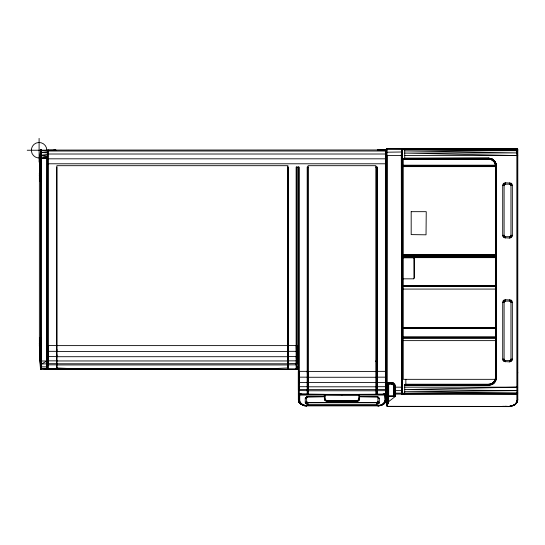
<?xml version="1.0" encoding="UTF-8"?>
<svg xmlns="http://www.w3.org/2000/svg" width="545" height="545" viewBox="0 0 545 545"><rect width="100%" height="100%" fill="white"/><g stroke="black" fill="none" stroke-linecap="round" stroke-linejoin="round"><path stroke-width="0.82" d="M404.015 148.56L401.645 148.547L401.297 155.461L401.645 394.076L404.724 393.871L404.71 385.39L488.729 385.39L492.598 384.354L495.432 381.52L496.468 377.651L496.468 165.837L495.432 161.967L492.598 159.133L491.134 158.677L404.744 158.915L404.71 148.669L387.018 148.547L386.255 149.064L386.194 150.195L387.018 149.473L401.474 149.473L404.71 148.669L516.919 148.669L517.75 149.5L517.75 399.921C517.389 404.356 512.613 406.597 508.628 406.604L387.686 406.386L387.209 405.255L388.68 401.57L395.309 396.481L394.723 395.479L394.212 384.627L393.156 383.571L391.719 383.19L386.255 383.237L386.269 322.892M386.282 242.15L386.303 155.461L402.128 155.461L402.36 148.962L401.645 148.547L402.312 149.671L402.053 393.967L401.699 387.168L401.699 155.461L402.053 148.662L404.206 148.581L401.645 148.547M387.018 382.474L387.018 148.547L386.603 148.662L386.432 383.06L391.719 383.19L386.194 383.298L393.102 383.673L394.11 384.681L394.485 386.064L394.853 396.14L387.958 396.188L394.137 395.895L395.309 396.481L395.309 386.064L394.832 384.266L393.517 382.951L391.719 382.474L387.018 382.474L386.255 383.237M387.018 155.461L386.705 382.788L391.719 382.883L393.306 383.312L394.471 384.477L394.9 386.064L394.723 395.479L395.309 396.481L388.68 396.304M517.75 393.252L516.919 394.076L402.36 393.667L402.36 148.962L404.928 149.378L516.919 150.652L517.334 149.691L516.919 149.16L402.053 148.662L404.438 148.621M298.422 369.312L40.861 369.142L40.521 347.472L40.861 150.216L55.958 150.052L53.512 150.154M47.313 363.842L40.861 363.978L40.793 158.323L47.388 158.343L47.388 157.178L40.861 155.359L39.376 175.708L41.073 150.134L41.345 369.292L40.432 368.767L41.073 369.224L41.291 368.652L40.732 351.334L41.345 361.001L47.388 361.001L47.388 367.705L46.836 369.292L41.291 368.652L40.861 368.175L39.376 343.65L40.793 361.015L41.345 361.001M387.359 393.061L387.393 388.231M51.836 369.244L46.836 369.299L46.836 157.178L41.345 158.343L40.712 162.192L41.073 150.12L40.432 150.59L39.376 173.283L39.376 346.095L40.718 369.224L40.432 368.767M40.984 369.299L40.643 369.142L41.345 369.292L40.664 369.156L39.376 343.65L41.073 369.238L40.514 369.047L40.861 368.175M495.752 377.651L495.712 380.539L494.07 382.992L491.624 384.634L491.433 384.184C493.906 382.89 495.746 380.553 495.752 377.651L495.752 165.837C495.834 162.069 492.503 158.745 488.729 158.813L404.731 158.758L488.729 158.506C491.542 158.139 493.695 160.032 495.432 161.967L496.468 165.837L495.637 165.837L494.567 161.851L494.969 161.572L495.998 163.779L496.052 165.837L495.712 380.539L495.262 380.356L495.637 377.651L495.528 163.909L492.993 160.196L490.977 159.133L488.729 158.929L403.252 158.915L403.252 379.334L495.337 379.334L495.637 377.651L496.468 377.651L495.432 381.52L492.598 384.354L488.729 385.39L488.729 384.218L492.183 383.632L495.262 380.356L494.07 382.992L493.729 382.651L495.126 379.926M386.569 399.403L386.473 405.255L387.529 406.359L388.585 406.556L508.628 406.604C512.511 406.74 516.217 404.165 517.334 400.432L517.334 148.785L516.919 149.16L402.312 149.671M404.71 385.39L404.758 384.559L405.855 384.218L488.729 384.218M40.514 181.553L40.861 155.359M387.257 382.672L386.371 390.649L387.202 383.619L386.385 390.281L386.385 404.601C389.096 408.784 385.124 404.806 387.325 403.034L387.659 382.849M386.766 405.814L388.585 406.556L508.628 406.59L514.964 404.758L517.055 402.408L517.082 400.82M47.115 368.979L46.836 361.001L41.291 364.169L40.732 351.334L40.984 337.784L39.376 337.791M385.649 399.362C386.684 403.681 381.384 405.916 377.944 405.896L306.637 405.875C303.647 405.862 300.683 404.635 299.007 402.074L298.347 399.58L298.347 167.077M40.712 162.192L40.793 158.323L39.376 175.708L40.643 150.216L41.345 150.052L40.861 151.169M287.399 364.421L288.121 364.837L296.133 364.837L296.964 364.006L296.964 345.51L287.399 345.51M386.126 390.022L386.235 371.349L376.561 371.349L376.67 390.022L377.392 390.676L385.404 390.676L386.235 389.845L385.404 390.676M40.643 150.216L41.345 150.066L40.432 150.59L41.345 150.066L40.432 150.59L39.376 173.91L40.493 150.475L40.984 150.066M40.671 347.465L40.984 337.784M41.073 361.008L41.318 366.86L46.836 366.867M180.974 369.517L180.695 369.238M296.507 368.447L295.404 369.517L296.507 368.447L296.357 368.89M39.376 181.56L40.984 181.553L40.643 174.23L41.345 158.343L47.115 157.348L46.836 369.299M517.641 155.577L517.334 149.691M40.739 160.952L40.875 158.329L40.861 162.199L40.991 152.627L47.824 151.817M308.02 381.97L308.02 371.349L298.347 371.349L298.347 389.845L298.762 390.567L307.189 390.676L307.905 390.022L308.02 380.287M495.637 377.188L494.717 381.105L492.183 383.632L488.729 384.675L404.731 384.675M39.376 175.708L40.991 152.627M40.889 160.959L40.97 155.243M517.75 392.434L516.919 393.156L402.469 393.252L401.794 389.75L401.999 387.168M56.782 363.685L48.219 363.685L47.803 360.688L48.219 345.51M296.855 363.413L288.121 363.685L287.706 360.688L288.121 351.327L287.706 350.231L288.121 345.51M307.605 390.322L307.189 389.525L299.171 389.525L298.762 386.528L299.171 371.349M387.066 387.284L387.454 383.101L386.507 388.149M56.953 349.631L56.782 351.327L48.219 351.327M307.189 389.525L307.605 388.265C306.883 382.719 307.911 376.949 307.189 371.349M385.819 390.322L385.404 389.525L385.819 388.265C385.097 382.719 386.132 376.949 385.404 371.349M494.717 162.383L491.944 159.917L488.729 158.929L492.183 159.855L494.717 162.383L495.637 165.837M56.782 345.51L47.388 345.51L47.497 364.421L48.219 364.837L56.782 364.837M56.993 354.918L56.782 356.6L48.219 356.6M296.133 363.685L296.548 360.688L296.133 356.6L296.855 355.865M517.512 394.355L517.498 390.486M517.518 373.856L517.75 372.364M386.814 387.12L387.454 383.101M387.127 387.297L387.556 384.831M401.297 155.461L401.794 152.879L401.345 152.001L401.869 150.692L401.474 149.473M517.45 386.01L517.484 381.234M387.849 384.13L391.719 384.13L393.395 385.097L393.654 394.233L394.137 395.895L394.723 395.479L394.485 393.252M517.45 370.648L517.512 367.739M376.977 390.322L377.392 389.525L376.977 388.265C377.699 382.719 376.663 376.949 377.392 371.349M517.45 398.381L517.75 399.921L516.823 402.741L515.08 404.513L512.865 405.569M359.584 395.2L359.107 394.369L358.808 399.621L356.893 400.732L327.048 400.732L325.133 399.621L324.834 394.369M517.055 402.408L517.641 400.214L517.641 149.085L517.641 149.957M386.235 150.795L385.404 149.964L47.803 150.079L47.388 150.795L47.115 369.224M47.361 369.224L47.347 368.447L49.084 369.517L179.591 369.197M57.613 368.161L56.782 368.992L48.219 368.992L47.497 368.577L47.497 150.379M287.29 368.161L288.121 368.992L296.133 368.992L296.964 368.161L296.964 167.056M386.194 149.378L387.018 148.547M342.11 394.784L359.107 394.784L359.659 394.369L359.107 394.485M327.048 401.209L356.893 401.284L358.276 400.909L359.291 399.901L359.659 398.518L359.107 398.518M402.905 278.829L413.457 278.829L414.071 278.005L413.989 258.071L413.457 257.553L402.905 257.553M413.457 278.829L414.289 278.005L414.289 258.378L413.457 257.553L413.873 257.662M376.561 167.09L376.561 393.374L377.392 394.199L385.404 394.199L386.235 393.374M502.715 185.552L503.083 184.176L504.098 183.161L505.474 182.793L510.951 183.161L511.966 184.176L512.334 185.552L512.334 235.304L511.966 236.687L510.951 237.695L509.575 238.07L504.098 237.695L503.083 236.687L502.715 235.304L502.715 185.552L504.098 185.552L504.786 184.36L505.474 184.176L509.575 184.176L510.263 184.36L510.951 185.552L510.951 235.304L510.263 236.503L509.575 236.687L505.474 236.687L504.786 236.503L504.098 235.304L504.098 185.552M502.715 302.468L503.083 301.085L504.098 300.07L505.474 299.702L510.951 300.07L511.966 301.085L512.334 302.468L512.334 359.121L511.966 360.504L510.951 361.519L509.575 361.887L504.098 361.519L503.083 360.504L502.715 359.121L502.715 302.468L504.098 302.468L504.282 301.773L505.474 301.085L509.575 301.085L510.263 301.269L510.951 302.468L510.951 359.121L510.263 360.32L509.575 360.504L505.474 360.504L504.786 360.32L504.098 359.121L504.098 302.468M495.296 379.334L495.487 378.632M386.603 148.662L386.051 400.057C384.198 402.83 381.752 405.78 377.944 405.507L377.944 405.896L381.098 405.296L383.517 404.267L384.852 400.534L384.852 394.008M510.726 406.12L511.803 405.936C502.981 407.387 513.376 406.195 514.494 404.663L514.964 404.758L516.292 402.755L516.919 400.507L516.919 148.669M47.388 151.782L48.219 151.02L385.404 151.02L386.235 151.782M394.853 396.14L393.783 395.132L393.756 384.893L391.719 383.714L387.849 383.857L387.958 401.277L386.473 405.255L386.432 399.574M517.641 400.214L516.823 402.741L516.292 402.755M387.018 383.298L388.054 383.414L388.265 384.13L388.265 401.488L387.393 404.867L386.684 403.981L386.684 387.502L386.684 387.931M387.849 383.619L387.72 402.026L387.727 382.822L387.958 401.277L386.684 403.981M179.414 369.517L50.835 369.21M394.485 392.434L395.309 393.156L401.474 393.156L402.203 391.596L402.128 387.168L394.485 387.168M490.977 159.133L491.134 158.677L488.729 158.098L404.71 158.098M296.133 364.837L296.548 363.699M359.639 396.59L377.944 396.821L379.327 398.538L379.327 402.517L378.952 403.511L376.561 404.506L308.02 404.506L305.622 403.511L305.255 402.517L305.255 398.538L306.637 396.821L324.943 396.556M377.944 397.775L377.256 396.719L377.944 397.578L377.944 401.747L376.561 402.741L308.02 402.741L306.637 401.747L306.637 397.578L307.326 396.719L306.637 397.775M324.834 394.485L324.459 394.369L324.357 395.2M47.388 154.596L48.219 154.01L385.404 154.01L386.235 154.596M296.548 356.028L296.133 345.51M306.637 404.24L307.326 402.421L306.637 401.556L305.255 402.517M387.686 406.386L386.786 405.289L388.531 402.714L387.958 401.277M387.958 384.13L388.21 383.714L387.509 383.353L391.719 383.414L393.047 383.769L394.015 384.736L394.369 394.233L393.783 395.132M377.665 150.338L378.223 149.766L386.691 149.786M296.964 360.197L296.133 360.858L288.121 360.858L287.399 360.449M47.115 158.343L47.115 157.348M401.645 394.076L402.312 392.959L401.345 390.622L402.128 389.566M517.75 390.206L516.919 390.622L404.806 391.712L516.919 393.156L402.053 393.967M494.983 379.967L493.92 381.875L491.576 383.605L488.729 384.559L404.758 384.559M516.919 155.577L404.737 153.07L516.919 152.907L404.812 150.904L516.919 150.652L517.334 155.577M325.937 400.432L325.699 400.848L324.718 399.86L324.282 394.369L324.65 399.901L325.665 400.909L327.048 401.284L327.048 400.732M392.686 384.389L393.517 382.951M510.263 184.36L510.951 183.161M504.098 237.695L504.786 236.503M510.263 301.269L510.951 300.07M504.098 361.519L504.786 360.32M40.725 150.148L41.032 150.842L40.889 150.216M47.388 158.813L386.235 158.813M40.493 368.883L39.376 345.448L40.432 368.781L41.073 369.238L40.97 368.461L40.664 369.156L41.345 369.312L40.643 369.142M359.319 394.355L384.852 394.355L385.547 394.008L386.051 400.057L385.567 402.074C383.741 404.451 380.962 405.889 377.944 405.875L380.587 405.133L380.955 405.5L382.828 404.056L383.517 404.267L385.567 402.074L386.235 399.58L385.601 401.869L383.809 403.818L381.119 405.119L383.782 404.008L385.07 402.482L386.051 400.057L386.051 394.008L384.852 394.968L359.319 394.968M493.286 159.808L492.993 160.196L494.969 161.572M388.68 395.895L388.265 396.399L388.68 401.57L388.265 401.488M305.622 403.511L306.821 402.244M387.025 405.923L387.263 405.664L386.48 405.071M307.905 390.261L307.189 390.676M298.347 393.374L299.171 394.199L307.189 394.199L307.905 393.783L307.905 167.104M377.944 405.507L306.637 405.507L303.994 405.133L303.626 405.5L300.799 404.008L298.973 401.869L298.347 399.58L299.355 402.428L301.065 404.267L306.637 405.875M40.712 150.475L41.318 152.484L47.824 152.954M386.766 404.329L386.385 404.601L386.684 387.502L387.325 403.034M305.255 398.538L306.637 397.578M493.729 382.651L488.729 385.39M48.451 369.517L47.899 369.238L104.831 369.238M510.767 184.864L511.966 184.176M503.083 236.687L504.282 235.992M324.65 399.901L325.133 399.621M510.767 301.773L511.966 301.085M393.395 385.097L394.832 384.266M503.083 360.504L504.282 359.816M179.346 369.421L179.686 369.238M386.303 152.212L401.345 152.001M388.101 403.831L387.127 403.852M40.507 150.461L40.875 150.311M305.622 397.543L306.821 397.278M356.893 401.209L358.242 400.848L359.223 399.86L359.659 394.369M303.994 405.133L299.355 402.428L299.035 394.008L324.411 394.355L324.888 399.764L327.048 401.004L356.893 401.004L359.046 399.764L359.38 394.417L382.74 394.369L384.116 394.001M488.729 384.559L492.183 383.632M301.433 394.008L298.347 394.008L299.035 394.839L324.411 394.682M394.723 395.479L394.144 394.832L394.369 395.725M52.293 369.299L52.64 369.224M307.326 396.91L324.943 396.78M307.326 402.612L376.561 402.551L377.944 401.556L379.327 402.517M516.919 400.507L517.334 400.432M384.852 400.534L385.547 400.411L385.451 394.696L384.852 394.355M488.729 384.675L491.433 384.184L488.729 384.981L404.717 384.981M404.915 393.252L402.36 393.667L401.474 393.156M378.734 405.46L380.321 405.235M306.637 396.821L307.326 396.719M47.81 154.446L41.291 155.168L47.81 156.061M378.734 405.507L381.098 405.296M386.786 405.289L387.209 405.255L387.025 404.656M41.345 158.343L46.836 157.955M48.621 150.372L41.291 150.692L47.81 150.815M47.497 363.413L48.219 363.685M287.399 363.413L288.121 363.685M391.719 382.883L386.432 383.06L386.303 155.461M298.456 389.253L299.171 389.525M516.919 387.168L404.731 389.593L516.919 390.622M386.943 149.902L377.74 150.045L378.223 150.4L378.223 149.766L377.828 149.95L386.943 150.073M495.432 161.967L492.598 159.133L488.729 158.098L404.717 158.466L488.729 158.506M403.171 158.915L404.744 158.915M359.38 394.417L375.825 394.369L375.825 165.687L308.116 165.687L308.116 394.369M386.936 148.553L403.94 148.553M27.25 150.243L41.134 150.243M404.71 155.577L517.75 155.577M403.389 159.126L488.729 159.126C492.571 159.017 495.357 162.267 495.63 165.932M47.388 163.786L386.235 163.786M403.395 165.203L495.589 165.203L495.603 165.571L495.555 165.203M402.605 165.789L495.303 165.789M402.605 165.905L495.303 165.905M402.605 166.15L495.303 166.15M402.605 166.211L495.303 166.211M402.605 166.62L495.303 166.62M287.399 167.104L288.121 167.104L288.121 368.992M308.02 167.104L307.189 167.104L307.189 394.199M375.696 167.104L377.392 167.104L377.392 394.199M510.951 185.552L512.334 185.552M502.715 235.304L504.098 235.304M510.951 235.304L512.334 235.304M402.605 254.508L495.303 254.508M403.402 254.787L495.391 254.787M403.436 254.897L495.296 254.897M403.436 255.203L495.296 255.203M403.436 255.367L495.296 255.367M403.436 255.619L495.296 255.619M403.021 256.804L495.821 256.804M403.021 257.077L495.821 257.077M403.021 257.308L495.821 257.308M403.021 257.635L495.821 257.635M402.905 257.771L413.457 257.771M403.021 285.546L495.821 285.546M403.021 285.921L495.93 285.88M403.021 286.064L495.821 286.064M403.021 286.18L495.93 286.186M403.45 286.295L495.93 286.295M403.45 286.5L495.93 286.5M403.45 289.075L495.93 289.075M510.951 302.468L512.334 302.468M403.021 327.559L495.821 327.559M403.021 327.668L495.821 327.668M403.021 328.09L495.821 328.09M403.021 328.39L495.821 328.39M403.021 336.953L495.821 336.953M403.021 337.253L495.821 337.253M403.021 337.369L495.821 337.369M403.021 337.471L495.93 337.423M403.021 337.553L495.821 337.553M403.45 337.73L495.93 337.73M403.45 337.839L495.93 337.839M403.45 338.05L495.93 338.05M403.45 340.625L495.93 340.625M56.878 345.612L287.937 345.612M288.121 351.327L296.133 351.327M56.878 351.43L287.937 351.43M288.121 356.6L296.133 356.6M56.878 356.709L287.937 356.709M296.575 358.91L298.272 358.91M502.715 359.121L504.098 359.121M510.951 359.121L512.334 359.121M296.575 359.605L298.272 359.605M296.575 360.109L298.272 360.109M296.575 360.293L298.272 360.293M56.782 360.858L48.219 360.858L47.388 360.197M56.878 360.96L287.937 360.96M375.491 361.124L377.195 361.124M296.575 363.474L298.347 363.474M56.878 363.788L287.937 363.788M56.878 364.939L287.937 364.939M297.073 367.201L298.762 367.201M296.718 367.282L298.422 367.282M296.718 367.419L298.422 367.419M295.867 368.488L298.422 368.488M295.867 368.767L298.422 368.727M295.867 368.904L298.422 368.904M47.265 369.251L296.01 369.517M47.265 368.679L47.265 369.517L296.684 369.49M47.265 369.517L298.422 369.544M308.116 371.452L375.825 371.452M299.171 377.167L307.189 377.167M377.392 377.167L385.404 377.167M308.116 377.269L375.825 377.269M299.171 382.447L307.189 382.447M377.392 382.447L385.404 382.447M308.116 382.549L375.825 382.549M393.654 386.064L395.309 386.064M307.189 386.698L299.171 386.698L298.347 386.037M377.392 386.698L385.404 386.698M308.116 386.8L375.825 386.8M404.71 387.168L517.75 387.168M377.392 389.525L385.404 389.525M308.116 389.634L375.825 389.634M401.345 390.622L395.309 390.622L394.485 390.206M308.116 390.779L375.825 390.779M383.149 394.008L386.235 394.008L385.451 394.696L359.319 394.682M516.919 394.076L395.309 394.076L394.594 393.667M393.654 394.233L394.485 394.233M382.74 394.369L301.201 394.369L299.818 394.001M324.282 394.628L341.831 394.784M324.411 394.968L299.035 394.839M324.282 395.2L341.831 395.2L341.831 394.369M359.659 395.2L342.11 395.2L342.11 394.369M359.639 396.78L377.256 396.91M324.282 398.518L324.834 398.518M388.585 406.345L508.628 406.42L505.249 406.284M41.291 368.652L46.836 368.665M180.981 369.326L295.812 369.442M249.644 369.238L295.942 369.374M40.432 150.577L40.493 150.475M40.643 174.23L40.432 337.784L40.793 361.015L39.376 340.959L40.432 337.784L40.793 361.015M502.667 406.304L508.628 406.42M53.403 369.244L55.679 369.224M54.33 369.238L55.958 369.224M384.327 402.442L385.07 402.482L385.547 400.411L384.852 394.968M298.531 394.008L298.531 400.057L301.753 404.056L301.065 404.267C293.939 396.862 304.158 408.232 305.847 405.507M49.384 369.217L50.801 369.517M306.637 405.507L306.637 405.896L303.626 405.5L300.772 403.818L303.463 405.119M377.256 396.719L377.944 396.821M299.035 400.411L299.73 400.534L300.254 402.442L299.007 402.074L298.531 400.057M303.476 405.296L306.637 405.896M388.68 383.414L387.713 383.496L387.849 383.857M377.392 149.964L377.808 150.079M377.392 390.676L376.67 390.022M378.952 397.543L377.76 397.278M503.083 184.176L504.282 184.864M510.767 235.992L511.966 236.687M503.083 301.085L504.282 301.773M510.767 359.816L511.966 360.504M359.291 399.901L358.808 399.621M377.944 397.578L379.327 398.538M48.798 369.074L49.302 369.496M517.334 149.391L517.75 150.107M324.459 394.369L324.834 394.784M378.952 403.511L377.76 402.244M50.208 369.067L50.549 369.49M494.567 161.851L495.998 163.779L495.528 163.909L496.052 165.837M504.098 183.161L504.786 184.36M510.263 236.503L510.951 237.695M504.098 300.07L504.786 301.269M510.263 360.32L510.951 361.519M357.997 400.432L358.276 400.909M394.573 395.581L394.069 394.233M377.944 404.24L377.256 402.612M298.762 389.539L299.171 390.676M287.706 363.699L288.121 364.837M47.803 363.699L48.219 364.837M51.952 369.06L52.095 369.49M401.297 387.168L401.794 389.75M394.369 394.233L394.471 394.757M394.9 393.967L395.309 396.481M401.985 149.228L401.999 155.461M39.376 343.65L40.861 363.978M40.732 351.334L40.514 337.784M387.216 397.182L387.304 398.824M386.603 155.461L386.705 382.788L391.719 382.474L391.719 384.13M509.575 182.793L509.575 184.176M509.575 236.687L509.575 238.07M509.575 299.702L509.575 301.085M509.575 360.504L509.575 361.887M505.474 182.793L505.474 184.176M505.474 236.687L505.474 238.07M505.474 299.702L505.474 301.085M505.474 360.504L505.474 361.887M491.433 285.846L491.433 286.295M491.352 285.846L491.352 286.295M491.14 285.846L491.14 286.295M490.847 285.846L490.847 286.295M490.555 285.846L490.555 286.295M490.337 285.846L490.337 286.295M488.729 158.098L488.729 159.126M474.852 285.846L474.852 286.295M474.77 285.846L474.77 286.295M474.559 285.846L474.559 286.295M474.266 285.846L474.266 286.295M473.973 285.846L473.973 286.295M473.673 285.846L473.755 286.295M457.977 285.846L457.977 286.295M457.677 285.846L457.677 286.295M457.384 285.846L457.384 286.295M457.173 285.846L457.092 286.295M441.682 285.846L441.682 286.295M441.607 285.846L441.607 286.295M441.389 285.846L441.389 286.295M441.096 285.846L441.096 286.295M440.803 285.846L440.803 286.295M440.592 285.846L440.592 286.295M425.1 285.846L425.1 286.295M425.025 285.846L425.025 286.295M424.807 285.846L424.807 286.295M424.514 285.846L424.514 286.295M424.221 285.846L424.221 286.295M424.003 285.846L423.928 286.295M408.518 285.846L408.518 286.295M408.437 285.846L408.437 286.295M408.225 285.846L408.225 286.295M407.933 285.846L407.933 286.295M407.64 285.846L407.64 286.295M407.422 285.846L407.422 286.295M407.347 285.846L407.347 286.295M405.855 379.334L405.855 384.218M388.68 383.298L388.68 401.57M386.126 150.379L386.126 393.783M385.819 150.079L385.819 394.09M385.404 149.964L385.404 394.199M376.977 167.104L376.977 394.09M376.67 167.104L376.67 393.783M376.561 402.551L376.561 404.506M356.893 400.732L356.893 401.284M308.02 374.531L308.02 376.915M308.02 402.551L308.02 404.506M307.605 167.104L307.605 394.09M299.73 394.008L299.73 400.534M299.171 394.199L299.171 167.104L296.133 167.104L296.133 368.992M298.762 167.104L298.762 394.09M298.456 167.104L298.456 393.783M296.855 167.104L296.855 368.577M296.684 367.861L296.684 369.544M296.548 167.104L296.548 368.883M287.706 167.104L287.706 368.883M180.947 368.945L180.947 369.544M179.169 368.945L179.169 369.544M57.198 367.221L57.198 368.883M56.782 167.104L56.782 368.992M55.733 368.945L55.733 369.544M48.219 149.964L48.219 368.992M47.94 368.515L47.94 369.544M47.803 150.079L47.803 368.883M39.097 138.396L39.097 162.09M40.446 157.873A7.753 7.753 0 0 1 31.399 151.142A7.753 7.753 0 0 1 38.647 142.504A7.753 7.753 0 0 1 46.85 150.243M40.793 158.323L40.432 181.553L39.376 178.385L40.793 158.323M411.182 211.671L411.182 234.609L426.033 234.813L426.238 211.671L411.182 211.671M287.937 367.97L274.115 368.577L70.7 368.577L56.878 367.97L56.878 165.687L287.937 165.687L287.937 367.97M458.27 286.295L458.27 285.846L458.188 286.295"/></g></svg>
